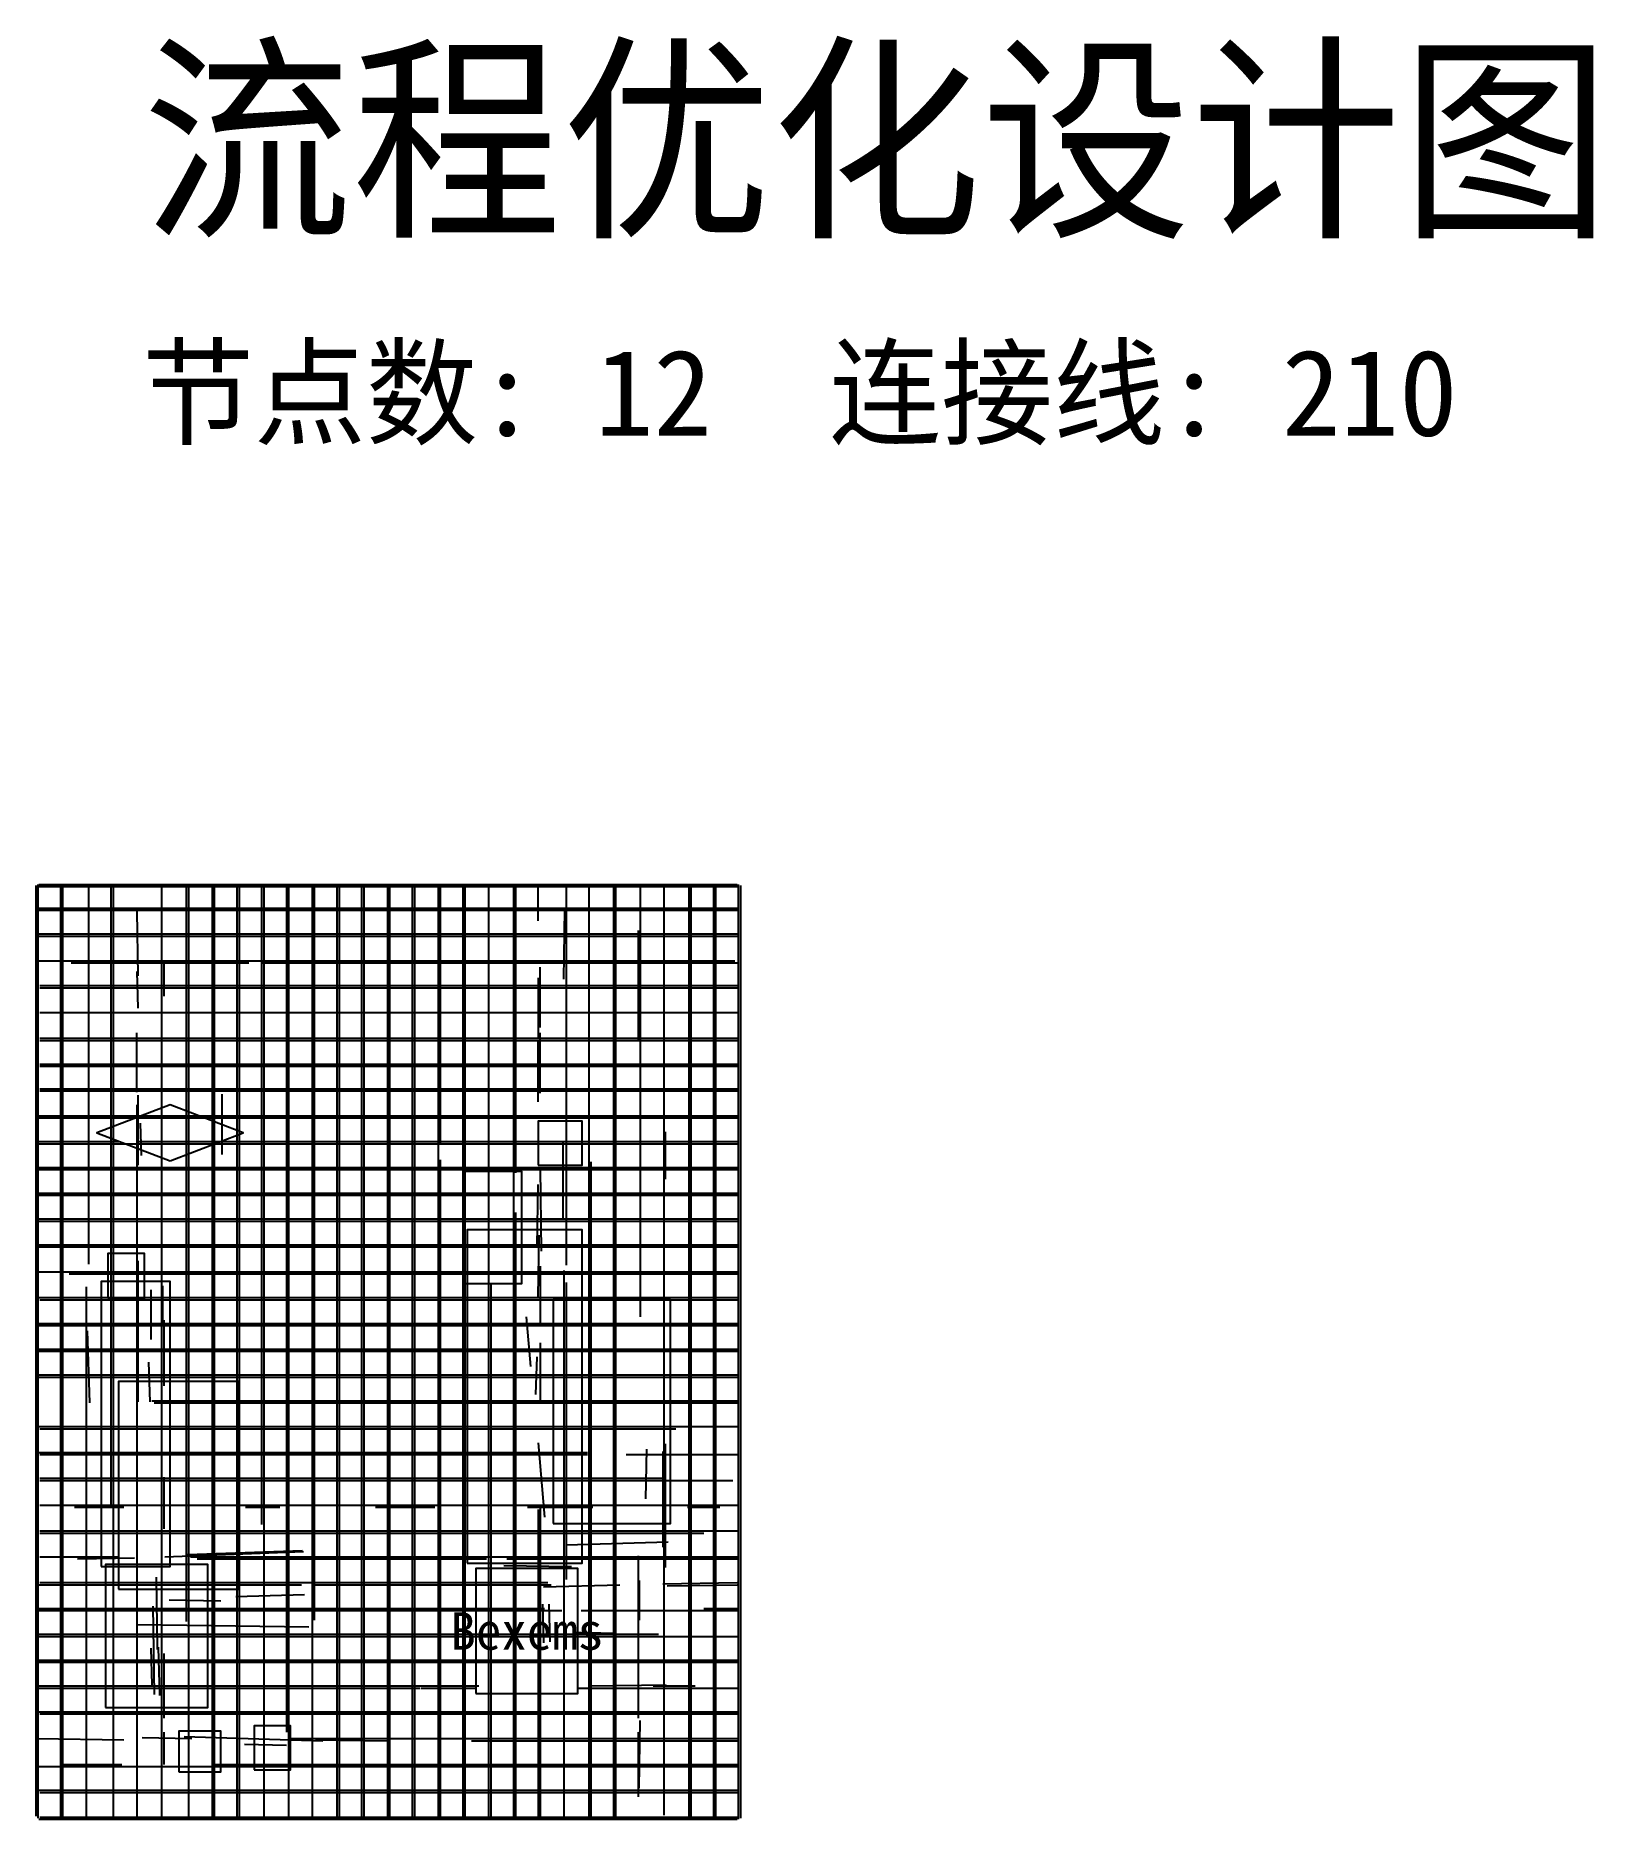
# Model space of a CAD drawing. Header units: metres. Extents: x 0 to 145, y 1 to 167.
import ezdxf
from ezdxf.enums import TextEntityAlignment as Align

# ---------------------------------------------------------------- set-up
doc = ezdxf.new("R2010")
doc.units = ezdxf.units.M
for name, color, linetype in [('ARROWS', 1, 'Continuous'), ('NODES', 2, 'Continuous'), ('TEXT', 3, 'Continuous')]:
    doc.layers.add(name, color=color, linetype=linetype)

msp = doc.modelspace()

# ---------------------------------------------------------------- linework, layer by layer
at = {"layer": 'ARROWS'}
for p, q in [((0.1, 88.2), (0.1, 1.7)), ((0.2, 88.1), (65.3, 88.1)), ((0.3, 88.3), (0.3, 1.5)), ((0.4, 88.3), (65.3, 88.3)), ((2.4, 88.3), (2.4, 1.6)), ((2.6, 88.1), (2.6, 1.6)), ((5, 88.2), (5, 53)), ((7.1, 88.3), (7.1, 30.7)), ((7.3, 88.3), (7.3, 1.5)), ((11.8, 88.1), (11.8, 1.5)), ((14.1, 88.3), (14.1, 19.8)), ((14.3, 88.3), (14.3, 1.5)), ((16.5, 88.1), (16.5, 1.6)), ((16.7, 88.3), (16.7, 1.4)), ((18.8, 88.3), (18.8, 1.6)), ((19, 88.3), (19, 1.5)), ((21.1, 88.3), (21.1, 28.8)), ((21.3, 88.3), (21.3, 1.5)), ((23.4, 88.3), (23.4, 9.5)), ((23.6, 88.3), (23.6, 1.6)), ((25.8, 88.3), (25.8, 1.6)), ((26, 88.3), (26, 19.9)), ((28.1, 88.3), (28.1, 1.4)), ((28.3, 88.3), (28.3, 1.6)), ((30.4, 88.3), (30.4, 1.4)), ((30.6, 88.3), (30.6, 1.6)), ((32.8, 88.3), (32.8, 1.6)), ((33, 88.3), (33, 1.5)), ((35.1, 88.3), (35.1, 1.6)), ((35.3, 88.3), (35.3, 1.5)), ((37.5, 88.3), (37.5, 1.6)), ((37.7, 88.3), (37.7, 64.2)), ((39.8, 88.3), (39.8, 1.6)), ((40, 88.3), (40, 1.6)), ((42.2, 88.3), (42.2, 1.6)), ((44.5, 88.3), (44.5, 1.5)), ((44.7, 88.3), (44.7, 61.5)), ((46.8, 84.9), (46.8, 88)), ((49.4, 88.3), (49.4, 52.9)), ((51.5, 88.1), (51.5, 1.6)), ((53.8, 88.3), (53.8, 1.5)), ((54, 88.3), (54, 1.5)), ((56.3, 88.1), (56.3, 48.1)), ((58.5, 88.1), (58.5, 1.8)), ((60.8, 88.2), (60.8, 1.5)), ((61, 88.3), (61, 1.5)), ((63.1, 88.3), (63.1, 1.5)), ((63.3, 88.3), (63.3, 1.5)), ((65.4, 88.3), (65.4, 1.4)), ((65.6, 88.2), (65.6, 1.5)), ((0.2, 86.1), (65.3, 86.1)), ((0.2, 85.9), (65.3, 85.9)), ((9.5, 85.8), (9.6, 79.8)), ((49.2, 79.5), (49.3, 86)), ((0.2, 83.7), (65.3, 83.7)), ((0.2, 83.5), (65.3, 83.5)), ((56.1, 84), (56.1, 73.7)), ((0.2, 81.2), (65.1, 81.2)), ((3.4, 81), (19.9, 81)), ((9.5, 80.2), (9.6, 76.8)), ((12, 80.9), (12, 77.9)), ((21.2, 81), (65.3, 81)), ((46.8, 79.6), (46.8, 74.1)), ((47, 75), (47, 80.6)), ((0.5, 78.9), (65.3, 78.9)), ((0.5, 78.7), (65.3, 78.7)), ((0.5, 76.4), (65.3, 76.4)), ((0.5, 74), (65.3, 74)), ((0.5, 73.8), (65.3, 73.8)), ((9.5, 69), (9.5, 74.5)), ((46.8, 68.1), (46.8, 73.7)), ((47, 68.9), (47, 74.5)), ((0.5, 71.6), (65.3, 71.6)), ((0.5, 71.4), (65.3, 71.4)), ((0.5, 69.3), (65.3, 69.3)), ((0.5, 69.1), (65.3, 69.1)), ((9.6, 68.7), (9.6, 62.2)), ((17.4, 68.8), (17.4, 63.2)), ((0.2, 66.8), (65.3, 66.8)), ((0.2, 66.6), (65.3, 66.6)), ((9.5, 67.8), (9.5, 1.5)), ((9.8, 66.1), (9.9, 63.1)), ((58.6, 65.3), (58.6, 60.9)), ((0.2, 64.4), (7.9, 64.4)), ((0.2, 64.2), (65.3, 64.2)), ((9.7, 64.4), (65.3, 64.4)), ((49.1, 64.3), (49.1, 57.3)), ((0.2, 62), (65.3, 62)), ((0.2, 61.8), (65.3, 61.8)), ((37.7, 62.7), (37.7, 1.7)), ((47, 61.9), (47.1, 54.2)), ((51.7, 62.5), (51.7, 1.4)), ((46.7, 54.7), (46.8, 60.4)), ((0.2, 59.6), (65.3, 59.6)), ((0.4, 59.4), (65.3, 59.4)), ((0.2, 57.2), (65.3, 57.2)), ((0.4, 57), (65.3, 57)), ((44.7, 57.8), (44.7, 1.5)), ((0.2, 54.8), (65.3, 54.8)), ((46.8, 50), (46.9, 55.7)), ((0.2, 54.6), (65.3, 54.6)), ((9.6, 53.3), (9.6, 40.2)), ((0.2, 52.3), (65.3, 52.3)), ((3.2, 52.1), (65.3, 52.1)), ((47, 52.8), (47, 47.2)), ((49.2, 52.4), (49.2, 1.6)), ((0.2, 49.9), (65.3, 49.9)), ((4.8, 50.9), (4.8, 1.5)), ((10.8, 50.6), (10.8, 46)), ((11.9, 51), (11.9, 47.4)), ((42.4, 51.2), (42.4, 1.5)), ((49.4, 51.3), (49.4, 23.7)), ((0.5, 49.7), (65.3, 49.7)), ((45.7, 48.1), (46.1, 43.5)), ((0.4, 47.5), (65.3, 47.5)), ((0.4, 47.3), (65.3, 47.3)), ((4.9, 46.8), (5.1, 40.1)), ((12, 47.8), (12, 41.7)), ((0.2, 45.1), (65.3, 45.1)), ((0.2, 44.9), (65.3, 44.9)), ((47, 45.7), (47, 40.2)), ((10.6, 43.9), (10.7, 40.2)), ((46.6, 40.9), (46.7, 44.4)), ((0.2, 42.7), (65.3, 42.7)), ((0.2, 42.5), (65.3, 42.5)), ((10.9, 40.3), (65.3, 40.3)), ((11.1, 40.1), (65.3, 40.1)), ((0.4, 37.9), (65.3, 37.9)), ((0.5, 37.7), (59.6, 37.7)), ((0.4, 35.5), (51.4, 35.5)), ((0.5, 35.3), (51.4, 35.3)), ((46.8, 36.4), (47.4, 29.5)), ((55, 35.3), (65.3, 35.3)), ((56.8, 31.2), (56.9, 35.8)), ((58.4, 35.6), (58.4, 26.7)), ((58.6, 36.3), (58.6, 24.8)), ((12, 33.2), (12, 28.4)), ((0.5, 33.1), (58.7, 33.1)), ((0.5, 32.9), (64.9, 32.9)), ((0.5, 30.6), (65.3, 30.6)), ((3.7, 30.4), (8.3, 30.4)), ((19.6, 30.4), (22.8, 30.4)), ((31.7, 30.4), (37.2, 30.4)), ((45.8, 30.4), (51.9, 30.4)), ((46.8, 30.2), (46.8, 1.5)), ((47, 30.6), (47, 1.5)), ((60.7, 30.4), (63.7, 30.4)), ((0.5, 28.2), (65.3, 28.2)), ((0.5, 28), (62.2, 28)), ((49.4, 26.9), (58.9, 27.2)), ((0.5, 25.8), (7.7, 25.8)), ((4, 25.6), (9.3, 25.7)), ((12.1, 25.8), (25, 26.3)), ((14.2, 26), (24.9, 26.4)), ((14.5, 25.8), (65.3, 25.8)), ((15.1, 25.6), (42, 25.6)), ((43.6, 25), (49.9, 24.9)), ((43.9, 25.6), (65.3, 25.6)), ((56.1, 25.9), (56.1, 10.8)), ((0.5, 23.4), (47.7, 23.4)), ((11.3, 23.9), (11.4, 17.2)), ((56.2, 23.6), (56.2, 19.9)), ((58.4, 23.3), (65.3, 23.4)), ((0.2, 23.2), (24.8, 23.2)), ((12.5, 21.8), (17.3, 21.7)), ((18.7, 22.1), (25.1, 22.3)), ((26.1, 23.2), (48, 23.2)), ((47.3, 23), (54.4, 23.2)), ((58.8, 23.1), (65.3, 23.2)), ((0.2, 21), (47.4, 21)), ((0.2, 20.8), (49, 20.8)), ((11, 21.2), (11.1, 13)), ((47.2, 21.4), (47.3, 17.8)), ((47.8, 21.4), (47.9, 17.9)), ((50.8, 20.8), (65.3, 20.8)), ((62.2, 21), (65.3, 21)), ((0.2, 18.6), (58, 18.6)), ((0.2, 18.4), (65.3, 18.4)), ((9.6, 19.5), (25.5, 19.3)), ((50.1, 18.8), (53.9, 18.7)), ((10.8, 17.3), (10.9, 13.9)), ((11.5, 17.4), (11.6, 12.9)), ((12, 16.8), (12, 10.8)), ((0.2, 16.2), (65.3, 16.2)), ((0.2, 16), (65.3, 16)), ((0.2, 13.8), (41.3, 13.8)), ((0.4, 13.6), (35.8, 13.6)), ((35.9, 13.6), (41, 13.6)), ((50.5, 13.6), (65.3, 13.6)), ((51.8, 13.8), (58.7, 13.9)), ((57.5, 13.8), (61.4, 13.8)), ((0.4, 11.4), (65.3, 11.4)), ((0.5, 11.2), (65.3, 11.2)), ((56.2, 4.3), (56.3, 10.6)), ((0.2, 8.9), (8.3, 8.8)), ((10, 9), (14.6, 8.9)), ((12, 9.5), (12, 6.5)), ((13.9, 9.1), (26.8, 8.7)), ((19.5, 8.4), (23.4, 8.3)), ((23.8, 8.9), (65.3, 8.9)), ((26.1, 8.8), (32.9, 8.7)), ((40.6, 8.7), (65.3, 8.7)), ((56.1, 9.5), (56.1, 3.5)), ((0.4, 6.3), (65.3, 6.3)), ((2.5, 6.5), (8.1, 6.5)), ((16.6, 6.5), (65.3, 6.5)), ((0.4, 4.1), (65.3, 4.1)), ((0.5, 3.9), (65.3, 3.9)), ((0.4, 1.4), (65.3, 1.4)), ((0.5, 1.6), (65.3, 1.6))]:
    msp.add_line(p, q, dxfattribs=at)
at = {"layer": 'NODES'}
for points in [[(12.6, 62.6), (19.4, 65.2), (12.6, 67.8), (5.8, 65.2), (12.6, 62.6)], [(46.8, 62.2), (50.9, 62.2), (50.9, 66.3), (46.8, 66.3), (46.8, 62.2)], [(39.8, 51.2), (45.3, 51.2), (45.3, 61.6), (39.8, 61.6), (39.8, 51.2)], [(40.2, 25.2), (50.9, 25.2), (50.9, 56.2), (40.2, 56.2), (40.2, 25.2)], [(6.8, 49.8), (10.2, 49.8), (10.2, 54), (6.8, 54), (6.8, 49.8)], [(6.2, 24.9), (12.6, 24.9), (12.6, 51.4), (6.2, 51.4), (6.2, 24.9)], [(48.2, 28.9), (59.1, 28.9), (59.1, 49.7), (48.2, 49.7), (48.2, 28.9)], [(7.8, 22.8), (19, 22.8), (19, 42.1), (7.8, 42.1), (7.8, 22.8)], [(6.6, 11.8), (16.1, 11.8), (16.1, 25.1), (6.6, 25.1), (6.6, 11.8)], [(41, 13.1), (50.5, 13.1), (50.5, 24.7), (41, 24.7), (41, 13.1)], [(20.4, 6), (23.8, 6), (23.8, 10.1), (20.4, 10.1), (20.4, 6)], [(13.4, 5.8), (17.3, 5.8), (17.3, 9.6), (13.4, 9.6), (13.4, 5.8)]]:
    msp.add_lwpolyline(points, dxfattribs=at)

# ---------------------------------------------------------------- texts
for s, height, p in [('流程优化设计图', 15, (10, 150)), ('节点数: 12  连接线: 210', 8, (10, 130))]:
    msp.add_text(s, height=height).set_placement(p)
at = {"layer": 'TEXT'}
msp.add_text('Bexems', height=3.48, dxfattribs=at).set_placement((45.75, 18.9), align=Align.MIDDLE_CENTER)

doc.saveas('drawing.dxf')
